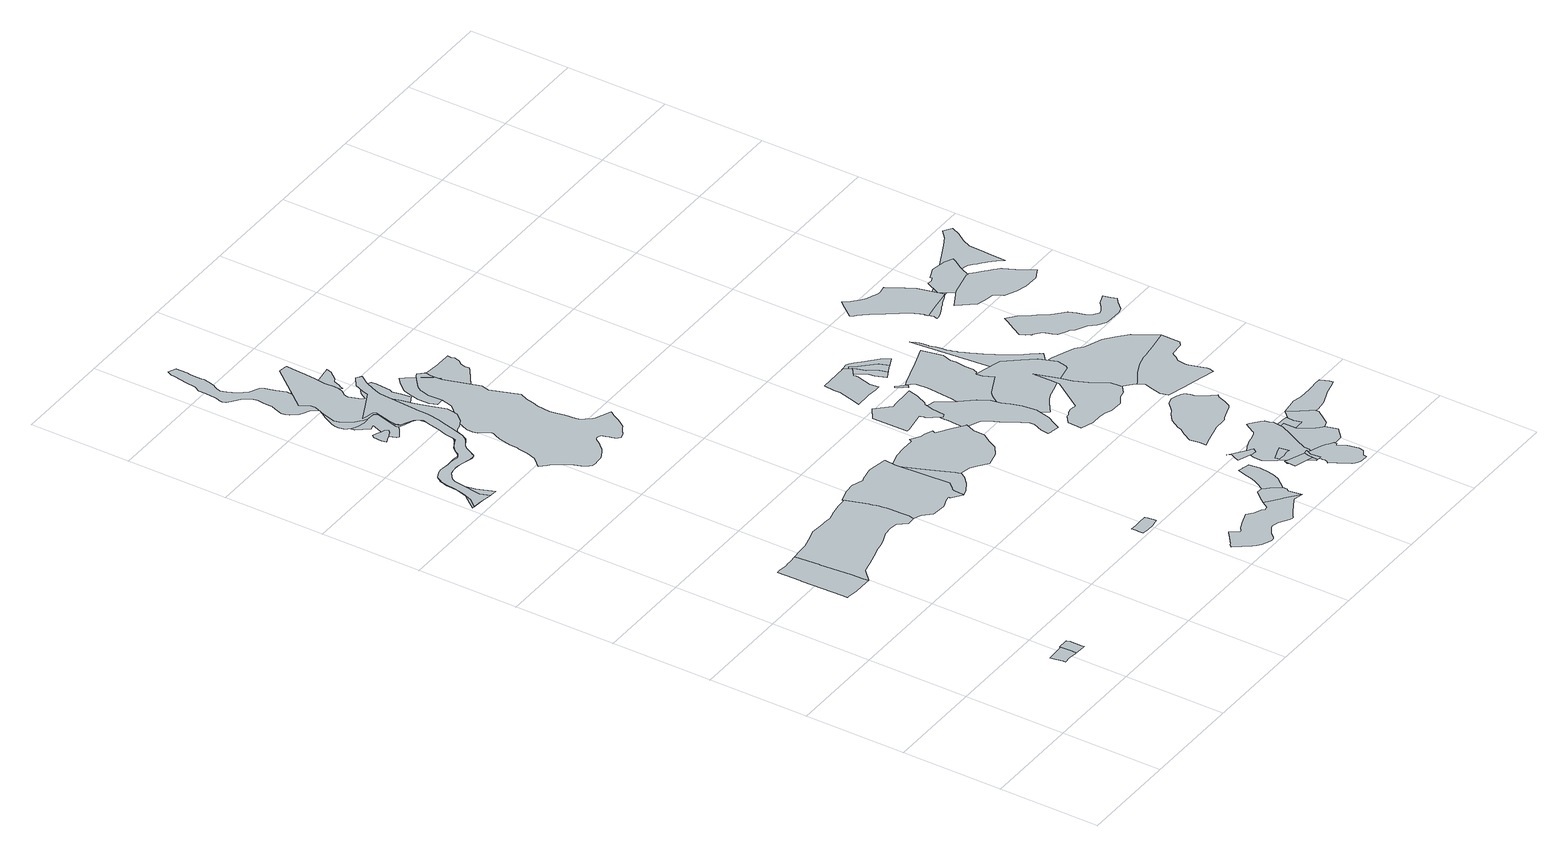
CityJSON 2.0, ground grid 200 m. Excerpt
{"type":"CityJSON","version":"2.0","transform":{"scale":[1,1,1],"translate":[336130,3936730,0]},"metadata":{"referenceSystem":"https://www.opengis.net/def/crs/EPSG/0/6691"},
"CityObjects":{
"object1":{"type":"GenericCityObject","attributes":{"prefecture":"14","disasterType":"1","areaType":"1","zoneNumber":"151-H23-46020","zoneName":"青野原20","status":"0"},"geometry":[{"type":"MultiSurface","lod":"1","boundaries":[[[0,1,2,3,4,5,6,7,8,9,10,11,12,13,14]]]}]},
"object2":{"type":"GenericCityObject","attributes":{"prefecture":"14","disasterType":"1","areaType":"1","zoneNumber":"151-H23-46020","zoneName":"青野原20","status":"0"},"geometry":[{"type":"MultiSurface","lod":"1","boundaries":[[[15,16,17,18,19,2,1,0,20,13,21,22,23]]]}]},
"object3":{"type":"GenericCityObject","attributes":{"prefecture":"14","disasterType":"1","areaType":"1","zoneNumber":"151-H23-46024","zoneName":"青野原24","status":"0"},"geometry":[{"type":"MultiSurface","lod":"1","boundaries":[[[24,25,26,27,28,29,30,31,32,33,34,35,36,37,38,39,40,41,42,43]]]}]},
"object4":{"type":"GenericCityObject","attributes":{"prefecture":"14","disasterType":"1","areaType":"1","zoneNumber":"151-H23-46024","zoneName":"青野原24","status":"0"},"geometry":[{"type":"MultiSurface","lod":"1","boundaries":[[[44,45,46,47,48,49,50,51,52,53,43,42,41,40,39,38,37,54,55,56,57,58,59,60,61,62,63,64,65,66,67,68,69,70,71,72,73,74,75,76,77,78]]]}]},
"object5":{"type":"GenericCityObject","attributes":{"prefecture":"14","disasterType":"2","areaType":"1","zoneNumber":84984,"zoneName":"上棚坂沢-3","status":"0"},"geometry":[{"type":"MultiSurface","lod":"1","boundaries":[[[79,80,81,82,83,84,85,86,87,88,89,90,91,92,93,94,95,96,97,98,99,100,101,102,103,104,105,106,107,108,109,110,111,112,113,114,115,116,117,118,119,120,121,122,123,124,125,126,127,128,129,130,131,132,133,134,135,136,137,138,139,140,141,142,143,144,145,146,147,148,149,150,151,152,153,154,155,156,157,158,159]]]}]},
"object6":{"type":"GenericCityObject","attributes":{"prefecture":"14","disasterType":"1","areaType":"1","zoneNumber":"151-H25-66018","zoneName":"牧野18","status":"0"},"geometry":[{"type":"MultiSurface","lod":"1","boundaries":[[[160,161,162,163,164,165,166,167,168,169,170,171,172,173,174,175]]]}]},
"object7":{"type":"GenericCityObject","attributes":{"prefecture":"14","disasterType":"2","areaType":"1","zoneNumber":84983,"zoneName":"上棚坂沢-2","status":"0"},"geometry":[{"type":"MultiSurface","lod":"1","boundaries":[[[176,80,177,178,179,180,181,182,183,184,185,186,187,188,189,190,191,192,193,194,195,196,197,198,199,200,201,202,203,204,205,206,207,208,209,210,211,212,213,214,215,216,217,218,219,220,221,222,223,224,225,226,227,228,229,230,231,232,233,234,235,236,237,238,239,240,241,242,243,244,245,246,247,248,249,250,251,252,253,254,255,256,257,258,143,259,260,261,262,263,264,265,266,267,268,269,270]]]}]},
"object8":{"type":"GenericCityObject","attributes":{"prefecture":"14","disasterType":"2","areaType":"1","zoneNumber":84058,"zoneName":"上棚坂沢","status":"0"},"geometry":[{"type":"MultiSurface","lod":"1","boundaries":[[[271,272,273,274,275,276,277,278,279,280,281,282,283,284,285,286,287,97,288,289,290,101,291,103,104,292,293,294,295,296,297,298,299,300,301,302,303,304,305,306,307,308,309,310,311,312,313,314,315,316,317,318,319,320,321,322,323,324,325,326,327,328,329,330,331,332,333,334,335,336,337,338,339,340,341,342,343,344,345,346,347,348,349,350,351,352,353,354,355,356,357,358,359,360,361,362,363,364,365,366,367,368,369,370,371,372,373,374,375,376,377,378,379,380,381,382,383,384,385,134,386,136,138,387,141,388,389,390,391,148,392,393,394,395,396,397,398,399,158,400,79,401,402]]]}]},
"object9":{"type":"GenericCityObject","attributes":{"prefecture":"14","disasterType":"1","areaType":"1","zoneNumber":"151-H25-66018","zoneName":"牧野18","status":"0"},"geometry":[{"type":"MultiSurface","lod":"1","boundaries":[[[403,404,405,406,407,408,409,410,411,412,413,414,415,416,417,418,419,420,421,422,423,424,425,426,427,428,429,430,431,432,433,434,435,436,437]]]}]},
"object10":{"type":"GenericCityObject","attributes":{"prefecture":"14","disasterType":"1","areaType":"1","zoneNumber":"151-H25-66018","zoneName":"牧野18","status":"0"},"geometry":[{"type":"MultiSurface","lod":"1","boundaries":[[[438,439,440,441,442,443,444,445,446,447,448,449,450,451,452,453,454,455,456,457,458,459]]]}]},
"object11":{"type":"GenericCityObject","attributes":{"prefecture":"14","disasterType":"1","areaType":"1","zoneNumber":"151-H23-46024","zoneName":"青野原24","status":"0"},"geometry":[{"type":"MultiSurface","lod":"1","boundaries":[[[460,78,77,76,75,74,73,72,71,70,69,68,67,66,65,64,461,462,463,464,465,466,467,468,469,470,471,472,473,474,475,476,477,478,479,480,481,482,483,484,485]]]}]},
"object12":{"type":"GenericCityObject","attributes":{"prefecture":"14","disasterType":"1","areaType":"1","zoneNumber":"151-H25-66018","zoneName":"牧野18","status":"0"},"geometry":[{"type":"MultiSurface","lod":"1","boundaries":[[[486,487,488,489,490,491,492,493,494,495,496,497,498,499,500,501,502,503,504,505,506]]]}]},
"object13":{"type":"GenericCityObject","attributes":{"prefecture":"14","disasterType":"1","areaType":"1","zoneNumber":"151-H23-46023","zoneName":"青野原23","status":"0"},"geometry":[{"type":"MultiSurface","lod":"1","boundaries":[[[507,508,509,510,511,512,513,514,515,516,517,518,519,520,521]]]}]},
"object14":{"type":"GenericCityObject","attributes":{"prefecture":"14","disasterType":"1","areaType":"1","zoneNumber":"151-H25-66018","zoneName":"牧野18","status":"0"},"geometry":[{"type":"MultiSurface","lod":"1","boundaries":[[[522,523,524,525,526,527,528,529,530,531,532,533,534,535,536,537]]]}]},
"object15":{"type":"GenericCityObject","attributes":{"prefecture":"14","disasterType":"2","areaType":"1","zoneNumber":84985,"zoneName":"牧馬沢-8","status":"0"},"geometry":[{"type":"MultiSurface","lod":"1","boundaries":[[[538,539,540,541,542,543,544,545,546,547,548,549,550,551,552,553,554,555,556,557,558,559,560,561,562,563,564,565,566,567,568,569,570,571,572,573,574,575,576,577,578,579,580,581,582,583,584,585,586,587,588,589,590,591,592,593,594,595,596,597,598,599,600,601,602,603,604,605,606,607,608,609,610,611,612,613,614,615,616,617,618,619,620,621,622,623,624,625,626,627,628,629,630,631,632,633,634,635]]]}]},
"object16":{"type":"GenericCityObject","attributes":{"prefecture":"14","disasterType":"2","areaType":"2","zoneNumber":84983,"zoneName":"上棚坂沢-2","status":"0"},"geometry":[{"type":"MultiSurface","lod":"1","boundaries":[[[636,637,638,639,640,641,642]]]}]},
"object17":{"type":"GenericCityObject","attributes":{"prefecture":"14","disasterType":"2","areaType":"2","zoneNumber":84984,"zoneName":"上棚坂沢-3","status":"0"},"geometry":[{"type":"MultiSurface","lod":"1","boundaries":[[[643,644,645,646,647,648,649,650,651]]]}]},
"object18":{"type":"GenericCityObject","attributes":{"prefecture":"14","disasterType":"1","areaType":"1","zoneNumber":"151-H23-46024","zoneName":"青野原24","status":"0"},"geometry":[{"type":"MultiSurface","lod":"1","boundaries":[[[652,653,654,655,656,657,658,659,660,661,662,663,664,475,473,472,665,470,666]]]}]},
"object19":{"type":"GenericCityObject","attributes":{"prefecture":"14","disasterType":"1","areaType":"1","zoneNumber":"151-H25-66018","zoneName":"牧野18","status":"0"},"geometry":[{"type":"MultiSurface","lod":"1","boundaries":[[[667,668,669,670,671,672,673,674,675,676,677,678,679,680,681,682,683,684,685,686,687,688,689,690,691,692,693]]]}]},
"object20":{"type":"GenericCityObject","attributes":{"prefecture":"14","disasterType":"2","areaType":"2","zoneNumber":84985,"zoneName":"牧馬沢-8","status":"0"},"geometry":[{"type":"MultiSurface","lod":"1","boundaries":[[[694,695,696,697,698,699,700,701,702,703,704,705,706]]]}]},
"object21":{"type":"GenericCityObject","attributes":{"prefecture":"14","disasterType":"1","areaType":"1","zoneNumber":"151-H23-46022","zoneName":"青野原22","status":"0"},"geometry":[{"type":"MultiSurface","lod":"1","boundaries":[[[707,708,709,710,711,712,713,714,715,716,717,718,719,720,721,722,723,724,725,726,727,728,729,730,731,732,733,734,735,736,737,738,739,740,741,742,743,744,745,746,747,748,749,750,751,752,753]]]}]},
"object22":{"type":"GenericCityObject","attributes":{"prefecture":"14","disasterType":"1","areaType":"1","zoneNumber":"151-H25-66018","zoneName":"牧野18","status":"0"},"geometry":[{"type":"MultiSurface","lod":"1","boundaries":[[[754,755,756,757,758,759,760,761,762,763,764,765,766,767,768,769,770,771,772,773,774,775,551,776,777,778,779,780,781,782,783,784,785,786,787,788,789,790,791,792,793,794,795]]]}]},
"object23":{"type":"GenericCityObject","attributes":{"prefecture":"14","disasterType":"1","areaType":"1","zoneNumber":"151-H23-46024","zoneName":"青野原24","status":"0"},"geometry":[{"type":"MultiSurface","lod":"1","boundaries":[[[796,797,798,660,659,658,657,656,655,654,799,800,801,802,803,804,805,806,807,808,809,810,811,812,813,814,815,816,817,818,819,820,821]]]}]},
"object24":{"type":"GenericCityObject","attributes":{"prefecture":"14","disasterType":"1","areaType":"1","zoneNumber":"151-H23-46022","zoneName":"青野原22","status":"0"},"geometry":[{"type":"MultiSurface","lod":"1","boundaries":[[[822,823,824,825,826,827,828,829,830,723,722,721,720,719,718,831]]]}]},
"object25":{"type":"GenericCityObject","attributes":{"prefecture":"14","disasterType":"1","areaType":"1","zoneNumber":"151-H23-46022","zoneName":"青野原22","status":"0"},"geometry":[{"type":"MultiSurface","lod":"1","boundaries":[[[832,833,834,835,836,837,838,839,840,841,842,843,844,845,846,828,827,826,825,824,823,847]]]}]},
"object26":{"type":"GenericCityObject","attributes":{"prefecture":"14","disasterType":"1","areaType":"1","zoneNumber":"151-H23-46025","zoneName":"青野原25","status":"0"},"geometry":[{"type":"MultiSurface","lod":"1","boundaries":[[[848,849,850,851,852,853,854,855,856,857,858,859,860,861,862,863,864,865,866,867,868,869,870,871,872,873,874,875,876]]]}]},
"object27":{"type":"GenericCityObject","attributes":{"prefecture":"14","disasterType":"1","areaType":"1","zoneNumber":"151-H23-46025","zoneName":"青野原25","status":"0"},"geometry":[{"type":"MultiSurface","lod":"1","boundaries":[[[877,878,879,880,881,882,814,883,884,885,886,887,888,889,890,891,892,893,894,895,896,897,898,899,900,901,902,903,904,905,906,907,908,909,910,911,912,913,914,915,916]]]}]},
"object28":{"type":"GenericCityObject","attributes":{"prefecture":"14","disasterType":"1","areaType":"1","zoneNumber":"151-H23-46022","zoneName":"青野原22","status":"0"},"geometry":[{"type":"MultiSurface","lod":"1","boundaries":[[[917,918,919,920,921,922,923,924,925,926,927,928,929,930]]]}]},
"object29":{"type":"GenericCityObject","attributes":{"prefecture":"14","disasterType":"1","areaType":"1","zoneNumber":"151-H23-46025","zoneName":"青野原25","status":"0"},"geometry":[{"type":"MultiSurface","lod":"1","boundaries":[[[931,932,933,934,935,936,937,938,939,940,941,942,943,944,945,946,947,948,949,950,951,952]]]}]},
"object30":{"type":"GenericCityObject","attributes":{"prefecture":"14","disasterType":"1","areaType":"1","zoneNumber":"151-H23-46026","zoneName":"青野原26","status":"0"},"geometry":[{"type":"MultiSurface","lod":"1","boundaries":[[[953,954,955,956,957,958,959,960,961,962,963,964]]]}]},
"object31":{"type":"GenericCityObject","attributes":{"prefecture":"14","disasterType":"1","areaType":"1","zoneNumber":"151-H23-46025","zoneName":"青野原25","status":"0"},"geometry":[{"type":"MultiSurface","lod":"1","boundaries":[[[965,966,967,968,969,970,971,972,973,974,975,976]]]}]},
"object32":{"type":"GenericCityObject","attributes":{"prefecture":"14","disasterType":"2","areaType":"2","zoneNumber":82922,"zoneName":"道志川2","status":"0"},"geometry":[{"type":"MultiSurface","lod":"1","boundaries":[[[977,978,979,980,981,982,983]]]}]},
"object33":{"type":"GenericCityObject","attributes":{"prefecture":"14","disasterType":"1","areaType":"1","zoneNumber":"151-H23-46026","zoneName":"青野原26","status":"0"},"geometry":[{"type":"MultiSurface","lod":"1","boundaries":[[[984,985,986,987,988,989,990,991,992,993,994,995,996,997,998,999,1000,1001,1002,1003,1004,1005,1006,1007,1008,1009,1010,1011,1012,1013,1014,1015,1016,1017,1018,1019,1020,1021]]]}]},
"object34":{"type":"GenericCityObject","attributes":{"prefecture":"14","disasterType":"2","areaType":"1","zoneNumber":82922,"zoneName":"道志川2","status":"0"},"geometry":[{"type":"MultiSurface","lod":"1","boundaries":[[[1022,1023,1024,1025,1026,1027,1028,1029,1030,1031,1032,1033,1034,1035,1036,1037,1038,1039,1040,1041,1042,1043,1044,1045,1046,1047,1048,1049,1050,1051,1052,1053,1054,1055,1056,1057,1058,1059]]]}]},
"object35":{"type":"GenericCityObject","attributes":{"prefecture":"14","disasterType":"1","areaType":"1","zoneNumber":"151-H23-46026","zoneName":"青野原26","status":"0"},"geometry":[{"type":"MultiSurface","lod":"1","boundaries":[[[1060,1061,1062,1063,1064,1065,1066,1067,1068,1069,1070,1071,1072,1073,1074,1020,1075,1076,1077,1078,1079,1018,1017,1016,1015,1014,1080,1012,1081,1082,1083,1084]]]}]},
"object36":{"type":"GenericCityObject","attributes":{"prefecture":"14","disasterType":"1","areaType":"2","zoneNumber":"151-H23-46025","zoneName":"青野原25","status":"0"},"geometry":[{"type":"MultiSurface","lod":"1","boundaries":[[[1085,1086,1087,1088,1089,1090,1091,1092,1093,1094,1095]]]}]},
"object37":{"type":"GenericCityObject","attributes":{"prefecture":"14","disasterType":"1","areaType":"1","zoneNumber":"151-H23-46025","zoneName":"青野原25","status":"0"},"geometry":[{"type":"MultiSurface","lod":"1","boundaries":[[[1096,1095,1097,1098,1099,1100,1101,1102,1103,1104,1105,1106,1107,1108,1109]]]}]},
"object38":{"type":"GenericCityObject","attributes":{"prefecture":"14","disasterType":"1","areaType":"1","zoneNumber":"151-H23-46025","zoneName":"青野原25","status":"0"},"geometry":[{"type":"MultiSurface","lod":"1","boundaries":[[[1110,1111,1112,1113,1114,1115,1116,1117,1118,1119,1120,1121,1122,1123,1124,1125,1126,1127,1128,1129,1130,1131,1132,1133,1134,1135,1136,1137,1138,1139,1140,1141,1142,1143,1144]]]}]},
"object39":{"type":"GenericCityObject","attributes":{"prefecture":"14","disasterType":"1","areaType":"1","zoneNumber":"151-H23-46026","zoneName":"青野原26","status":"0"},"geometry":[{"type":"MultiSurface","lod":"1","boundaries":[[[1145,1146,1147,1148,1149,1150,1151,1152,1153,1154,1155,1156,1157]]]}]},
"object40":{"type":"GenericCityObject","attributes":{"prefecture":"14","disasterType":"1","areaType":"1","zoneNumber":"151-H23-46025","zoneName":"青野原25","status":"0"},"geometry":[{"type":"MultiSurface","lod":"1","boundaries":[[[1158,1159,1160,1161,1162,1163,1164,1165,1166,1167,1168,1169,1170,1171,1172,1173,1174,1175,1176,1177,1178,1179,1180,1181,1182,1183,1184,1185,1186,1187,1188,1189,1190]]]}]},
"object41":{"type":"GenericCityObject","attributes":{"prefecture":"14","disasterType":"1","areaType":"1","zoneNumber":"151-H23-46022","zoneName":"青野原22","status":"0"},"geometry":[{"type":"MultiSurface","lod":"1","boundaries":[[[1191,1192,1193,1194,1195,1196,1197,1198,1199,1200,1201,1202,1203,1204,1205,1206,1207,1208,1209,1210,1211,1212,1213,1214,1215,1216,1217,1218,1219,1220,1221,1222,1223,1224,1225,1226,1227,1228,1229,1230,1231,1232,1233,1234,1235,1236,1237]]]}]},
"object42":{"type":"GenericCityObject","attributes":{"prefecture":"14","disasterType":"1","areaType":"1","zoneNumber":"151-H23-46026","zoneName":"青野原26","status":"0"},"geometry":[{"type":"MultiSurface","lod":"1","boundaries":[[[1238,1239,1240,1241,1242,1243,1244,1245,1246,1247,1248,1249]]]}]},
"object43":{"type":"GenericCityObject","attributes":{"prefecture":"14","disasterType":"1","areaType":"1","zoneNumber":"151-H23-46025","zoneName":"青野原25","status":"0"},"geometry":[{"type":"MultiSurface","lod":"1","boundaries":[[[1250,1251,1252,1253,1254,1255,1256,1257,1258,1259,1260,1261,1262,1263,1264,1265,1266,1267,1113,1268,1269,1270,1271,1272,1273,1274,1275,1276,1277,1278,1279,1280,1281,1282,1283,1284,1285,1286,1287,1288]]]}]},
"object44":{"type":"GenericCityObject","attributes":{"prefecture":"14","disasterType":"1","areaType":"1","zoneNumber":"151-H23-46026","zoneName":"青野原26","status":"0"},"geometry":[{"type":"MultiSurface","lod":"1","boundaries":[[[1289,1290,1291,1292,1293,1068,1067,1066,1065,1064,1063,1062,1061,1060,1084,1294,1295,1296,1297,1298,1299,1300]]]}]},
"object45":{"type":"GenericCityObject","attributes":{"prefecture":"14","disasterType":"2","areaType":"1","zoneNumber":82925,"zoneName":"道志川3","status":"0"},"geometry":[{"type":"MultiSurface","lod":"1","boundaries":[[[1301,1302,1303,1304,1305,1306,1307,1308,1309,1310,1311,1312,1313,1314,1315,1316,1317,1318,1319,1320,1321,1322,1323,1324,1325,1326,1327,1328,1329,1330,1331,1332,1333,1334,1335,1336,1337,1338,1339,1340,1341,1342,1343,1344,1345,1346,1347,1348,1349,1350,1351,1352,1353,1354,1355,1356,1357,1358,1359,1360,1361,1362,1363,1364,1365,1366,1367]]]}]},
"object46":{"type":"GenericCityObject","attributes":{"prefecture":"14","disasterType":"1","areaType":"1","zoneNumber":"151-H23-46026","zoneName":"青野原26","status":"0"},"geometry":[{"type":"MultiSurface","lod":"1","boundaries":[[[1368,1290,1289,1300,1299,1298,1297,1369,1370,1371,1372,1373,1374,1375,1376,1377,1378,1379,1380,1381,1382,1383]]]}]},
"object47":{"type":"GenericCityObject","attributes":{"prefecture":"14","disasterType":"1","areaType":"1","zoneNumber":"151-H23-46025","zoneName":"青野原25","status":"0"},"geometry":[{"type":"MultiSurface","lod":"1","boundaries":[[[1384,1385,1386,1387,1388,1389,1390,1391,1392,1393,1394,1395,1396,1397,1398,1399,1400,1163,1162,1161,1160,1159,1158,1190,1189,1188,1187,1186,1401,1402,1403,1404,1405,1406]]]}]},
"object48":{"type":"GenericCityObject","attributes":{"prefecture":"14","disasterType":"1","areaType":"1","zoneNumber":"151-H23-46025","zoneName":"青野原25","status":"0"},"geometry":[{"type":"MultiSurface","lod":"1","boundaries":[[[1407,1408,1409,1410,1411,1412,1413,1414,1415,1416,1417,1418,1419,1391,1390,1389,1388,1387,1386,1385,1384,1406,1405,1404,1403,1420,1421,1422,1423,1424,1425,1426,1427,1428]]]}]},
"object49":{"type":"GenericCityObject","attributes":{"prefecture":"14","disasterType":"1","areaType":"1","zoneNumber":"151-H25-55034","zoneName":"寸沢嵐34","status":"0"},"geometry":[{"type":"MultiSurface","lod":"1","boundaries":[[[1429,1430,1431,1432,1433,1434,1435,1436,1437,1438,1439,1440,1441,1442,1443,1444,1445,1446,1447,1448,1449,1450,1451,1452,1453,1454,1455,1456,1457,1458]]]}]},
"object50":{"type":"GenericCityObject","attributes":{"prefecture":"14","disasterType":"1","areaType":"1","zoneNumber":"151-H25-55035","zoneName":"寸沢嵐35","status":"0"},"geometry":[{"type":"MultiSurface","lod":"1","boundaries":[[[1459,1460,1461,1462,1463,1464,1465,1466,1467,1468,1469,1470,1471,1472,1473,1474,1475,1476,1477,1478,1479,1480,1481,1482,1483,1484,1485,1486,1487,1488,1489,1490,1491,1492,1493,1494,1495,1496,1497,1498,1499,1500]]]}]},
"object51":{"type":"GenericCityObject","attributes":{"prefecture":"14","disasterType":"1","areaType":"1","zoneNumber":"151-H25-55035","zoneName":"寸沢嵐35","status":"0"},"geometry":[{"type":"MultiSurface","lod":"1","boundaries":[[[1501,1502,1503,1504,1505,1506,1507,1508,1509,1510,1511,1512,1513,1514,1515,1516,1517,1518,1519,1520,1521,1522,1523,1524,1525,1526,1527,1528,1529,1530,1531,1532]]]}]},
"object52":{"type":"GenericCityObject","attributes":{"prefecture":"14","disasterType":"1","areaType":"1","zoneNumber":"151-H25-55034","zoneName":"寸沢嵐34","status":"0"},"geometry":[{"type":"MultiSurface","lod":"1","boundaries":[[[1533,1531,1530,1529,1528,1527,1526,1525,1524,1534,1535,1536,1537,1538,1539,1540,1541,1542,1543,1544,1545,1546,1547,1548]]]}]},
"object53":{"type":"GenericCityObject","attributes":{"prefecture":"14","disasterType":"2","areaType":"1","zoneNumber":83942,"zoneName":"寸沢嵐1","status":"0"},"geometry":[{"type":"MultiSurface","lod":"1","boundaries":[[[1549,1550,1551,1552,1553,1554,1555,1556,1557,1558,1559,1560,1561,1562,1563,1564,1565,1566,1567,1568,1569,1570,1571,1572,1573,1574,1575,1576,1577,1578,1579,1580,1581,1582,1583,1584,1585,1586,1587,1588,1589,1590,1591,1592,1593,1594,1595,1596,1597,1598]]]}]}
},
"vertices":[
[214,121,0],[214,127,0],[213,145,0],[211,142,0],[194,142,0],[177,141,0],[179,130,0],[179,129,0],[180,121,0],[181,120,0],[182,112,0],[195,113,0],[211,111,0],[214,111,0],[214,119,0],
[237,120,0],[237,125,0],[237,128,0],[237,139,0],[234,145,0],[214,118,0],[234,110,0],[237,110,0],[237,115,0],
[174,675,0],[165,675,0],[158,674,0],[141,676,0],[134,676,0],[135,630,0],[135,626,0],[137,544,0],[137,534,0],[138,534,0],[143,534,0],[161,531,0],[180,531,0],[200,531,0],[199,537,0],[199,541,0],[198,566,0],[193,627,0],[193,628,0],[189,676,0],
[376,696,0],[358,695,0],[337,692,0],[319,687,0],[311,688,0],[291,689,0],[269,691,0],[245,684,0],[227,679,0],[208,678,0],[222,552,0],[244,557,0],[265,562,0],[287,568,0],[302,571,0],[315,575,0],[332,582,0],[350,583,0],[366,581,0],[381,565,0],[398,566,0],[398,571,0],[399,576,0],[399,582,0],[399,588,0],[399,595,0],[398,614,0],[398,623,0],[397,631,0],[396,637,0],[395,642,0],[393,648,0],[392,652,0],[391,654,0],[377,700,0],
[33,1222,0],[41,1221,0],[57,1218,0],[50,1237,0],[55,1277,0],[58,1293,0],[62,1301,0],[69,1307,0],[76,1312,0],[95,1314,0],[110,1311,0],[127,1307,0],[136,1307,0],[141,1308,0],[143,1313,0],[145,1317,0],[151,1329,0],[157,1336,0],[161,1338,0],[169,1343,0],[175,1348,0],[180,1357,0],[186,1377,0],[191,1397,0],[196,1416,0],[200,1440,0],[201,1453,0],[201,1459,0],[207,1544,0],[209,1551,0],[213,1563,0],[222,1582,0],[234,1598,0],[223,1605,0],[206,1592,0],[198,1574,0],[194,1561,0],[187,1557,0],[166,1547,0],[129,1529,0],[138,1527,0],[148,1525,0],[154,1523,0],[156,1518,0],[153,1508,0],[147,1484,0],[146,1473,0],[147,1467,0],[151,1463,0],[158,1459,0],[174,1451,0],[178,1446,0],[180,1442,0],[181,1437,0],[177,1420,0],[173,1401,0],[167,1382,0],[164,1364,0],[162,1359,0],[154,1355,0],[145,1351,0],[138,1345,0],[134,1340,0],[130,1333,0],[125,1329,0],[119,1327,0],[113,1329,0],[105,1330,0],[95,1330,0],[74,1332,0],[64,1330,0],[59,1328,0],[52,1324,0],[48,1317,0],[44,1311,0],[41,1299,0],[39,1280,0],[35,1260,0],[28,1241,0],[14,1224,0],[24,1223,0],
[102,1460,0],[109,1463,0],[112,1464,0],[118,1466,0],[120,1469,0],[123,1472,0],[120,1478,0],[113,1480,0],[110,1481,0],[105,1484,0],[103,1484,0],[96,1487,0],[92,1482,0],[90,1465,0],[93,1456,0],[99,1459,0],
[29,1222,0],[53,1219,0],[66,1218,0],[71,1217,0],[58,1251,0],[55,1271,0],[56,1291,0],[59,1302,0],[64,1308,0],[71,1310,0],[89,1314,0],[108,1312,0],[132,1305,0],[137,1306,0],[141,1309,0],[146,1317,0],[150,1327,0],[158,1336,0],[168,1342,0],[174,1346,0],[178,1352,0],[185,1370,0],[190,1374,0],[200,1376,0],[214,1383,0],[222,1391,0],[229,1400,0],[231,1410,0],[232,1421,0],[219,1464,0],[214,1483,0],[210,1502,0],[199,1538,0],[192,1549,0],[185,1556,0],[177,1562,0],[168,1585,0],[170,1594,0],[174,1599,0],[178,1604,0],[181,1613,0],[181,1623,0],[180,1642,0],[183,1664,0],[184,1684,0],[186,1704,0],[188,1724,0],[170,1727,0],[101,1643,0],[105,1636,0],[109,1630,0],[111,1624,0],[112,1615,0],[102,1591,0],[96,1567,0],[98,1558,0],[102,1551,0],[107,1542,0],[112,1535,0],[119,1529,0],[125,1525,0],[133,1521,0],[148,1520,0],[151,1518,0],[153,1514,0],[153,1506,0],[148,1484,0],[145,1472,0],[146,1467,0],[148,1463,0],[174,1450,0],[178,1445,0],[179,1439,0],[179,1432,0],[177,1416,0],[172,1396,0],[167,1377,0],[165,1368,0],[161,1360,0],[148,1353,0],[141,1349,0],[135,1342,0],[130,1334,0],[111,1331,0],[89,1330,0],[68,1331,0],[60,1328,0],[51,1322,0],[44,1314,0],[40,1294,0],[38,1274,0],[32,1254,0],[18,1236,0],[9,1224,0],[18,1223,0],
[51,1236,0],[50,1247,0],[52,1257,0],[55,1276,0],[56,1296,0],[60,1302,0],[64,1305,0],[70,1309,0],[75,1311,0],[84,1314,0],[94,1314,0],[111,1311,0],[127,1306,0],[138,1306,0],[143,1312,0],[150,1329,0],[156,1335,0],[171,1344,0],[175,1350,0],[180,1356,0],[191,1396,0],[191,1459,0],[190,1465,0],[190,1473,0],[190,1480,0],[188,1500,0],[186,1521,0],[181,1528,0],[175,1534,0],[164,1542,0],[156,1546,0],[150,1551,0],[145,1558,0],[129,1591,0],[128,1595,0],[128,1601,0],[126,1622,0],[121,1643,0],[120,1653,0],[120,1656,0],[121,1663,0],[123,1673,0],[123,1682,0],[116,1701,0],[112,1720,0],[107,1727,0],[89,1736,0],[75,1753,0],[66,1770,0],[63,1782,0],[66,1791,0],[68,1794,0],[71,1799,0],[75,1813,0],[76,1823,0],[75,1828,0],[76,1850,0],[77,1858,0],[77,1880,0],[62,1887,0],[58,1878,0],[56,1868,0],[52,1845,0],[50,1824,0],[43,1812,0],[44,1798,0],[43,1786,0],[41,1776,0],[41,1773,0],[39,1767,0],[38,1760,0],[40,1753,0],[48,1747,0],[64,1735,0],[74,1719,0],[75,1710,0],[74,1697,0],[73,1686,0],[73,1680,0],[70,1672,0],[65,1656,0],[66,1648,0],[69,1641,0],[74,1635,0],[79,1628,0],[85,1624,0],[100,1617,0],[106,1609,0],[108,1605,0],[107,1603,0],[95,1583,0],[85,1564,0],[83,1556,0],[83,1548,0],[85,1540,0],[89,1534,0],[94,1529,0],[99,1525,0],[106,1522,0],[119,1520,0],[127,1520,0],[132,1521,0],[145,1520,0],[150,1518,0],[152,1516,0],[152,1511,0],[146,1489,0],[140,1467,0],[142,1463,0],[152,1458,0],[167,1453,0],[177,1447,0],[180,1443,0],[181,1436,0],[178,1421,0],[167,1381,0],[142,1348,0],[126,1330,0],[117,1328,0],[107,1330,0],[94,1330,0],[65,1329,0],[57,1327,0],[50,1322,0],[44,1310,0],[40,1299,0],[39,1279,0],[35,1259,0],[27,1240,0],[20,1224,0],[42,1221,0],[57,1219,0],
[200,1522,0],[189,1541,0],[174,1559,0],[164,1568,0],[146,1568,0],[128,1564,0],[99,1562,0],[89,1549,0],[92,1522,0],[111,1500,0],[123,1504,0],[121,1502,0],[111,1475,0],[108,1462,0],[113,1449,0],[117,1446,0],[122,1449,0],[125,1451,0],[130,1454,0],[146,1466,0],[163,1482,0],[166,1484,0],[167,1485,0],[169,1485,0],[175,1473,0],[184,1477,0],[186,1478,0],[194,1481,0],[202,1479,0],[201,1483,0],[204,1484,0],[201,1498,0],[201,1514,0],[200,1515,0],[200,1516,0],
[153,1637,0],[153,1649,0],[144,1660,0],[145,1680,0],[144,1685,0],[138,1681,0],[135,1680,0],[128,1675,0],[125,1674,0],[119,1670,0],[89,1639,0],[92,1626,0],[106,1608,0],[119,1618,0],[125,1620,0],[126,1621,0],[130,1619,0],[133,1618,0],[141,1615,0],[144,1614,0],[150,1612,0],[152,1623,0],
[402,707,0],[404,563,0],[407,563,0],[412,560,0],[428,544,0],[456,542,0],[474,548,0],[484,550,0],[485,550,0],[483,546,0],[503,531,0],[504,535,0],[505,541,0],[506,553,0],[506,555,0],[507,557,0],[509,559,0],[521,571,0],[513,680,0],[516,701,0],[516,702,0],[477,708,0],[450,703,0],[447,702,0],[445,701,0],[422,709,0],
[214,1486,0],[228,1493,0],[226,1514,0],[222,1530,0],[225,1536,0],[227,1553,0],[228,1565,0],[227,1575,0],[221,1578,0],[219,1580,0],[217,1581,0],[215,1582,0],[208,1585,0],[190,1572,0],[181,1558,0],[176,1545,0],[173,1537,0],[180,1519,0],[186,1501,0],[198,1479,0],[211,1485,0],
[603,231,0],[591,231,0],[577,232,0],[577,225,0],[577,222,0],[577,218,0],[577,208,0],[590,207,0],[605,207,0],[621,210,0],[620,216,0],[620,220,0],[619,223,0],[619,226,0],[618,232,0],
[189,1617,0],[192,1625,0],[194,1629,0],[195,1631,0],[201,1634,0],[215,1651,0],[218,1661,0],[211,1659,0],[208,1659,0],[179,1654,0],[175,1654,0],[142,1649,0],[148,1633,0],[169,1620,0],[185,1607,0],[187,1613,0],
[319,1393,0],[322,1409,0],[302,1472,0],[301,1478,0],[300,1486,0],[300,1492,0],[300,1498,0],[300,1503,0],[303,1511,0],[291,1523,0],[284,1519,0],[272,1509,0],[260,1499,0],[253,1490,0],[253,1488,0],[249,1471,0],[249,1468,0],[250,1447,0],[250,1443,0],[244,1420,0],[208,1381,0],[200,1360,0],[199,1347,0],[201,1338,0],[210,1328,0],[214,1320,0],[214,1314,0],[212,1308,0],[206,1296,0],[203,1280,0],[201,1271,0],[201,1256,0],[200,1253,0],[198,1241,0],[197,1233,0],[191,1214,0],[181,1204,0],[174,1196,0],[185,1185,0],[192,1178,0],[204,1161,0],[211,1146,0],[215,1134,0],[217,1132,0],[223,1123,0],[228,1119,0],[236,1118,0],[242,1118,0],[254,1119,0],[259,1121,0],[272,1128,0],[276,1131,0],[286,1142,0],[289,1145,0],[296,1155,0],[302,1158,0],[306,1157,0],[309,1156,0],[311,1154,0],[312,1151,0],[313,1147,0],[314,1144,0],[316,1136,0],[317,1131,0],[319,1129,0],[321,1126,0],[324,1124,0],[325,1123,0],[326,1123,0],[328,1123,0],[331,1124,0],[334,1125,0],[338,1128,0],[341,1131,0],[345,1133,0],[349,1136,0],[353,1138,0],[356,1141,0],[360,1146,0],[365,1155,0],[370,1164,0],[372,1169,0],[375,1173,0],[377,1175,0],[379,1178,0],[349,1191,0],[342,1197,0],[340,1201,0],[338,1204,0],[332,1211,0],[329,1219,0],[327,1242,0],[324,1254,0],[322,1269,0],[325,1296,0],[328,1306,0],[331,1323,0],[338,1337,0],
[175,1726,0],[171,1706,0],[168,1691,0],[177,1689,0],[178,1705,0],[183,1725,0],[179,1725,0],
[227,1602,0],[214,1587,0],[204,1569,0],[198,1558,0],[205,1553,0],[209,1566,0],[219,1584,0],[232,1599,0],[230,1601,0],
[535,546,0],[549,560,0],[555,570,0],[553,576,0],[552,580,0],[541,605,0],[528,637,0],[510,681,0],[509,683,0],[509,680,0],[509,679,0],[503,571,0],[507,560,0],[504,538,0],[515,535,0],
[286,1510,0],[270,1533,0],[266,1538,0],[264,1541,0],[254,1533,0],[239,1516,0],[237,1512,0],[233,1500,0],[229,1479,0],[229,1457,0],[235,1443,0],[242,1443,0],[245,1443,0],[251,1443,0],[254,1443,0],[261,1444,0],[265,1456,0],[272,1472,0],[279,1475,0],[285,1479,0],[285,1480,0],[298,1479,0],[303,1480,0],[300,1484,0],[298,1488,0],[298,1492,0],[288,1507,0],
[294,1519,0],[277,1506,0],[264,1485,0],[260,1466,0],[256,1446,0],[254,1437,0],[286,1431,0],[288,1440,0],[292,1459,0],[296,1479,0],[295,1495,0],[301,1513,0],[297,1517,0],
[727,30,0],[728,30,0],[740,23,0],[749,17,0],[754,15,0],[758,16,0],[761,19,0],[771,25,0],[787,35,0],[799,42,0],[805,44,0],[824,40,0],[798,60,0],[792,64,0],[775,78,0],[770,81,0],[767,84,0],[758,70,0],[753,69,0],[752,69,0],[747,74,0],[732,80,0],[720,89,0],[696,81,0],[682,75,0],[675,69,0],[673,69,0],[671,70,0],[669,73,0],[661,86,0],[658,84,0],[653,80,0],[633,64,0],[630,63,0],[625,58,0],[647,29,0],[653,23,0],[660,17,0],[670,13,0],[680,10,0],[685,10,0],[689,12,0],[698,22,0],[706,28,0],[711,31,0],[716,32,0],[721,32,0],
[286,1417,0],[293,1411,0],[294,1411,0],[330,1437,0],[334,1440,0],[348,1450,0],[350,1452,0],[356,1456,0],[355,1466,0],[358,1475,0],[364,1482,0],[364,1484,0],[367,1494,0],[365,1500,0],[365,1507,0],[359,1507,0],[355,1507,0],[335,1507,0],[299,1510,0],[295,1510,0],[274,1511,0],[260,1497,0],[250,1484,0],[247,1480,0],[248,1469,0],[254,1458,0],[268,1457,0],[275,1457,0],[278,1458,0],[286,1459,0],[289,1456,0],[289,1454,0],[287,1450,0],[285,1448,0],[286,1446,0],[287,1445,0],[287,1442,0],[284,1440,0],[282,1437,0],[281,1437,0],[281,1436,0],[274,1431,0],
[588,693,0],[564,694,0],[538,692,0],[556,570,0],[562,569,0],[569,568,0],[575,567,0],[577,566,0],[590,558,0],[607,545,0],[634,551,0],[653,564,0],[662,581,0],[673,599,0],[674,622,0],[679,634,0],[681,640,0],[680,641,0],[673,646,0],[663,654,0],[634,672,0],[631,674,0],[634,680,0],[620,686,0],[610,688,0],[592,700,0],
[823,72,0],[823,80,0],[810,96,0],[809,97,0],[806,100,0],[805,101,0],[799,108,0],[788,109,0],[775,94,0],[819,66,0],
[845,112,0],[848,126,0],[850,145,0],[849,155,0],[847,166,0],[839,168,0],[837,168,0],[834,169,0],[833,169,0],[824,171,0],[823,168,0],[820,156,0],[815,138,0],[811,128,0],[807,119,0],[841,102,0],
[609,787,0],[611,717,0],[616,717,0],[659,724,0],[660,722,0],[660,721,0],[661,715,0],[662,713,0],[663,710,0],[665,707,0],[667,704,0],[669,702,0],[672,699,0],[674,696,0],[677,692,0],[680,688,0],[686,691,0],[689,718,0],[692,727,0],[694,735,0],[697,737,0],[707,759,0],[712,779,0],[707,779,0],[702,779,0],[669,778,0],[667,778,0],[659,777,0],[633,804,0],
[675,696,0],[675,682,0],[675,674,0],[675,667,0],[674,655,0],[674,650,0],[672,641,0],[671,637,0],[674,637,0],[675,636,0],[683,635,0],[701,628,0],[706,625,0],[712,615,0],[720,597,0],[731,580,0],[739,565,0],[746,551,0],[747,542,0],[740,524,0],[737,508,0],[743,506,0],[747,506,0],[751,505,0],[755,504,0],[761,503,0],[768,517,0],[778,534,0],[785,564,0],[781,590,0],[775,611,0],[769,627,0],[765,645,0],[754,667,0],[725,700,0],[718,711,0],[708,725,0],[683,731,0],[679,731,0],[675,704,0],
[886,176,0],[892,184,0],[888,187,0],[886,189,0],[859,208,0],[855,211,0],[851,214,0],[857,207,0],[853,198,0],[849,189,0],[850,188,0],[859,185,0],[879,178,0],[882,178,0],
[695,861,0],[699,876,0],[700,882,0],[698,884,0],[699,886,0],[702,888,0],[704,890,0],[706,892,0],[708,893,0],[715,898,0],[705,911,0],[646,910,0],[643,889,0],[644,877,0],[638,854,0],[631,831,0],[661,831,0],[664,831,0],[684,830,0],[689,830,0],[694,830,0],[692,847,0],
[903,130,0],[912,131,0],[917,131,0],[922,131,0],[919,149,0],[913,147,0],[909,146,0],[901,143,0],[895,141,0],[890,139,0],[891,130,0],[896,130,0],
[721,795,0],[719,797,0],[716,800,0],[714,803,0],[710,808,0],[707,806,0],[710,801,0],[713,798,0],[716,794,0],[721,787,0],[721,786,0],[725,789,0],
[930,74,0],[935,74,0],[933,94,0],[938,105,0],[930,104,0],[927,94,0],[926,74,0],
[926,86,0],[927,84,0],[929,80,0],[930,77,0],[931,69,0],[931,67,0],[932,66,0],[932,63,0],[930,57,0],[927,54,0],[929,53,0],[933,46,0],[936,40,0],[949,18,0],[952,14,0],[955,12,0],[958,10,0],[961,9,0],[967,8,0],[969,8,0],[978,8,0],[979,8,0],[980,15,0],[991,22,0],[993,33,0],[989,54,0],[979,70,0],[984,73,0],[984,78,0],[979,81,0],[976,83,0],[971,86,0],[963,90,0],[958,92,0],[936,100,0],[935,101,0],[890,119,0],[888,96,0],
[870,154,0],[873,150,0],[886,131,0],[899,112,0],[905,102,0],[911,94,0],[923,74,0],[939,74,0],[939,94,0],[944,105,0],[944,115,0],[954,136,0],[964,157,0],[974,178,0],[977,198,0],[974,207,0],[972,213,0],[967,218,0],[960,225,0],[952,231,0],[946,234,0],[935,214,0],[934,212,0],[931,210,0],[928,208,0],[924,207,0],[919,205,0],[914,204,0],[907,203,0],[898,200,0],[891,197,0],[887,195,0],[883,193,0],[881,191,0],[879,188,0],[874,180,0],[871,170,0],[870,162,0],
[1013,119,0],[1010,120,0],[1008,122,0],[1007,123,0],[1005,124,0],[1003,127,0],[1001,129,0],[997,135,0],[994,139,0],[987,149,0],[984,157,0],[984,182,0],[955,181,0],[930,174,0],[891,118,0],[890,117,0],[887,112,0],[893,104,0],[918,108,0],[923,106,0],[981,80,0],[985,75,0],[1003,77,0],[1021,94,0],[1015,118,0],
[758,849,0],[751,867,0],[736,884,0],[721,898,0],[715,906,0],[712,904,0],[717,896,0],[724,875,0],[734,860,0],[740,840,0],[751,846,0],
[734,837,0],[764,852,0],[776,857,0],[766,873,0],[745,891,0],[731,905,0],[723,910,0],[718,913,0],[695,910,0],[698,896,0],[703,888,0],[715,868,0],[718,854,0],[725,833,0],
[743,631,0],[765,633,0],[768,636,0],[772,641,0],[776,648,0],[785,657,0],[786,658,0],[828,678,0],[819,697,0],[817,708,0],[816,710,0],[823,711,0],[826,721,0],[826,738,0],[829,759,0],[828,769,0],[833,787,0],[825,828,0],[787,815,0],[778,812,0],[734,798,0],[731,797,0],[724,794,0],[735,782,0],[736,776,0],[737,757,0],[736,740,0],[734,723,0],[733,706,0],[725,664,0],[729,635,0],[733,635,0],[735,634,0],[733,631,0],[740,631,0],
[974,138,0],[975,153,0],[975,166,0],[975,180,0],[966,185,0],[948,169,0],[945,164,0],[942,161,0],[940,158,0],[934,150,0],[957,130,0],[974,128,0],[974,133,0],
[904,528,0],[902,533,0],[896,549,0],[892,558,0],[886,579,0],[872,627,0],[873,585,0],[872,572,0],[832,513,0],[829,513,0],[826,514,0],[822,514,0],[820,514,0],[818,514,0],[815,514,0],[813,513,0],[810,513,0],[803,509,0],[797,508,0],[784,497,0],[782,469,0],[807,461,0],[828,461,0],[842,459,0],[855,453,0],[880,452,0],[896,463,0],[911,466,0],[925,477,0],[924,481,0],[924,487,0],[922,499,0],[911,516,0],
[936,274,0],[942,278,0],[949,280,0],[973,288,0],[977,291,0],[980,296,0],[983,303,0],[989,319,0],[994,324,0],[987,331,0],[986,333,0],[980,340,0],[977,343,0],[975,346,0],[973,350,0],[970,355,0],[969,361,0],[968,365,0],[967,368,0],[966,371,0],[965,373,0],[963,375,0],[962,376,0],[961,377,0],[960,378,0],[953,380,0],[952,381,0],[944,384,0],[939,385,0],[926,381,0],[911,366,0],[908,364,0],[902,361,0],[886,349,0],[874,329,0],[872,321,0],[864,310,0],[854,292,0],[857,273,0],[857,260,0],[860,261,0],[867,263,0],[910,273,0],[917,274,0],[925,274,0],[927,274,0],[932,274,0],
[995,158,0],[1002,158,0],[1005,158,0],[1001,173,0],[1002,188,0],[999,188,0],[992,189,0],[977,189,0],[953,191,0],[952,175,0],[954,158,0],[978,158,0],
[817,558,0],[825,563,0],[834,567,0],[840,569,0],[851,572,0],[870,577,0],[881,579,0],[919,587,0],[923,593,0],[926,611,0],[914,645,0],[896,667,0],[872,695,0],[836,705,0],[821,708,0],[791,704,0],[789,669,0],[777,649,0],[771,640,0],[769,636,0],[768,633,0],[767,631,0],[767,629,0],[767,624,0],[767,615,0],[767,609,0],[768,604,0],[770,596,0],[770,595,0],[774,586,0],[777,581,0],[778,581,0],[779,580,0],[779,579,0],[779,578,0],[776,575,0],[780,560,0],[793,540,0],[801,546,0],
[1031,178,0],[1015,199,0],[988,170,0],[979,173,0],[979,161,0],[1026,122,0],[1035,134,0],[1047,151,0],[1047,157,0],[1044,160,0],[1041,165,0],[1033,175,0],
[855,648,0],[858,625,0],[860,602,0],[872,597,0],[890,611,0],[909,625,0],[927,640,0],[932,644,0],[933,645,0],[930,648,0],[929,650,0],[927,652,0],[925,654,0],[923,658,0],[920,661,0],[919,663,0],[917,665,0],[914,668,0],[912,671,0],[909,674,0],[906,678,0],[905,679,0],[904,681,0],[903,683,0],[901,686,0],[900,688,0],[898,690,0],[895,694,0],[893,698,0],[890,702,0],[888,706,0],[885,711,0],[884,714,0],[881,719,0],[879,722,0],[876,728,0],[874,732,0],[872,736,0],[870,742,0],[868,744,0],[866,749,0],[864,753,0],[863,756,0],[861,761,0],[859,765,0],[858,767,0],[856,772,0],[856,774,0],[854,779,0],[853,783,0],[852,785,0],[851,789,0],[850,795,0],[849,801,0],[847,812,0],[845,819,0],[844,824,0],[844,825,0],[844,826,0],[844,829,0],[843,835,0],[843,839,0],[842,842,0],[841,845,0],[840,848,0],[838,852,0],[835,858,0],
[1050,204,0],[1053,156,0],[1072,158,0],[1091,165,0],[1104,170,0],[1121,174,0],[1135,178,0],[1133,185,0],[1132,187,0],[1130,192,0],[1129,193,0],[1126,201,0],[1116,202,0],[1099,200,0],[1078,200,0],[1064,200,0],
[984,482,0],[995,487,0],[1006,490,0],[1017,493,0],[1027,494,0],[1040,496,0],[1052,498,0],[1090,504,0],[1063,549,0],[1042,567,0],[1023,582,0],[1002,590,0],[987,596,0],[975,608,0],[953,616,0],[929,625,0],[884,633,0],[927,476,0],[935,469,0],[945,460,0],[949,462,0],[954,465,0],[973,477,0],
[1050,378,0],[1050,384,0],[1049,390,0],[1041,416,0],[1040,420,0],[1040,425,0],[1041,432,0],[1042,438,0],[1048,447,0],[1051,452,0],[1055,457,0],[1081,459,0],[1090,465,0],[946,458,0],[951,446,0],[947,429,0],[943,410,0],[947,395,0],[956,393,0],[999,382,0],[1003,381,0],[1048,369,0],
[849,981,0],[852,978,0],[858,971,0],[875,952,0],[883,938,0],[897,919,0],[902,914,0],[912,897,0],[915,888,0],[918,881,0],[919,876,0],[920,873,0],[940,877,0],[955,880,0],[979,883,0],[989,885,0],[982,913,0],[976,935,0],[966,953,0],[947,984,0],[933,981,0],[926,982,0],[916,986,0],[905,991,0],[895,998,0],[882,1009,0],[872,1022,0],[869,1018,0],[866,1015,0],[844,987,0],
[990,664,0],[992,660,0],[994,655,0],[1011,646,0],[1017,644,0],[1022,637,0],[1043,626,0],[1055,613,0],[1070,603,0],[1083,602,0],[1107,602,0],[1117,605,0],[1132,621,0],[1140,627,0],[1136,639,0],[1135,643,0],[1132,652,0],[1113,644,0],[1105,637,0],[1095,631,0],[1088,628,0],[1081,633,0],[1075,638,0],[1071,644,0],[1066,663,0],[1059,677,0],[1043,692,0],[1033,703,0],[1023,716,0],[1012,730,0],[1002,743,0],[984,758,0],[979,749,0],[968,729,0],[958,711,0],[960,707,0],[963,701,0],[966,697,0],[968,693,0],[969,692,0],[970,692,0],[985,680,0],
[997,868,0],[987,862,0],[969,853,0],[995,821,0],[1018,815,0],[1030,814,0],[1032,812,0],[1039,803,0],[1041,796,0],[1064,785,0],[1086,780,0],[1115,779,0],[1136,789,0],[1117,823,0],[1106,843,0],[1105,845,0],[1101,848,0],[1096,853,0],[1089,859,0],[1084,864,0],[1080,868,0],[1073,874,0],[1063,882,0],[1060,883,0],[1057,884,0],[1048,882,0],[1040,880,0],[1035,879,0],[1013,874,0],[1009,873,0],[1005,872,0],[1001,870,0],
[1003,871,0],[1064,895,0],[1070,906,0],[1081,923,0],[1085,930,0],[1069,937,0],[1039,942,0],[1017,933,0],[1017,929,0],[1009,925,0],[1000,926,0],[986,898,0],[993,888,0],[997,881,0],[1000,876,0],[1002,873,0],
[1131,881,0],[1132,904,0],[1132,927,0],[1140,945,0],[1152,962,0],[1161,980,0],[1145,990,0],[1129,976,0],[1109,965,0],[1050,936,0],[1040,931,0],[986,908,0],[941,889,0],[918,880,0],[923,864,0],[922,862,0],[921,859,0],[920,856,0],[924,856,0],[928,857,0],[935,859,0],[938,861,0],[940,862,0],[948,866,0],[952,868,0],[957,870,0],[964,874,0],[980,880,0],[983,882,0],[996,885,0],[1006,887,0],[1018,888,0],[1026,890,0],[1033,892,0],[1037,894,0],[1042,896,0],[1052,899,0],[1061,900,0],[1069,901,0],[1075,900,0],[1082,898,0],[1089,892,0],[1095,887,0],[1101,881,0],[1106,877,0],[1109,874,0],[1120,864,0],[1124,860,0],[1126,857,0],[1130,852,0]
]}
